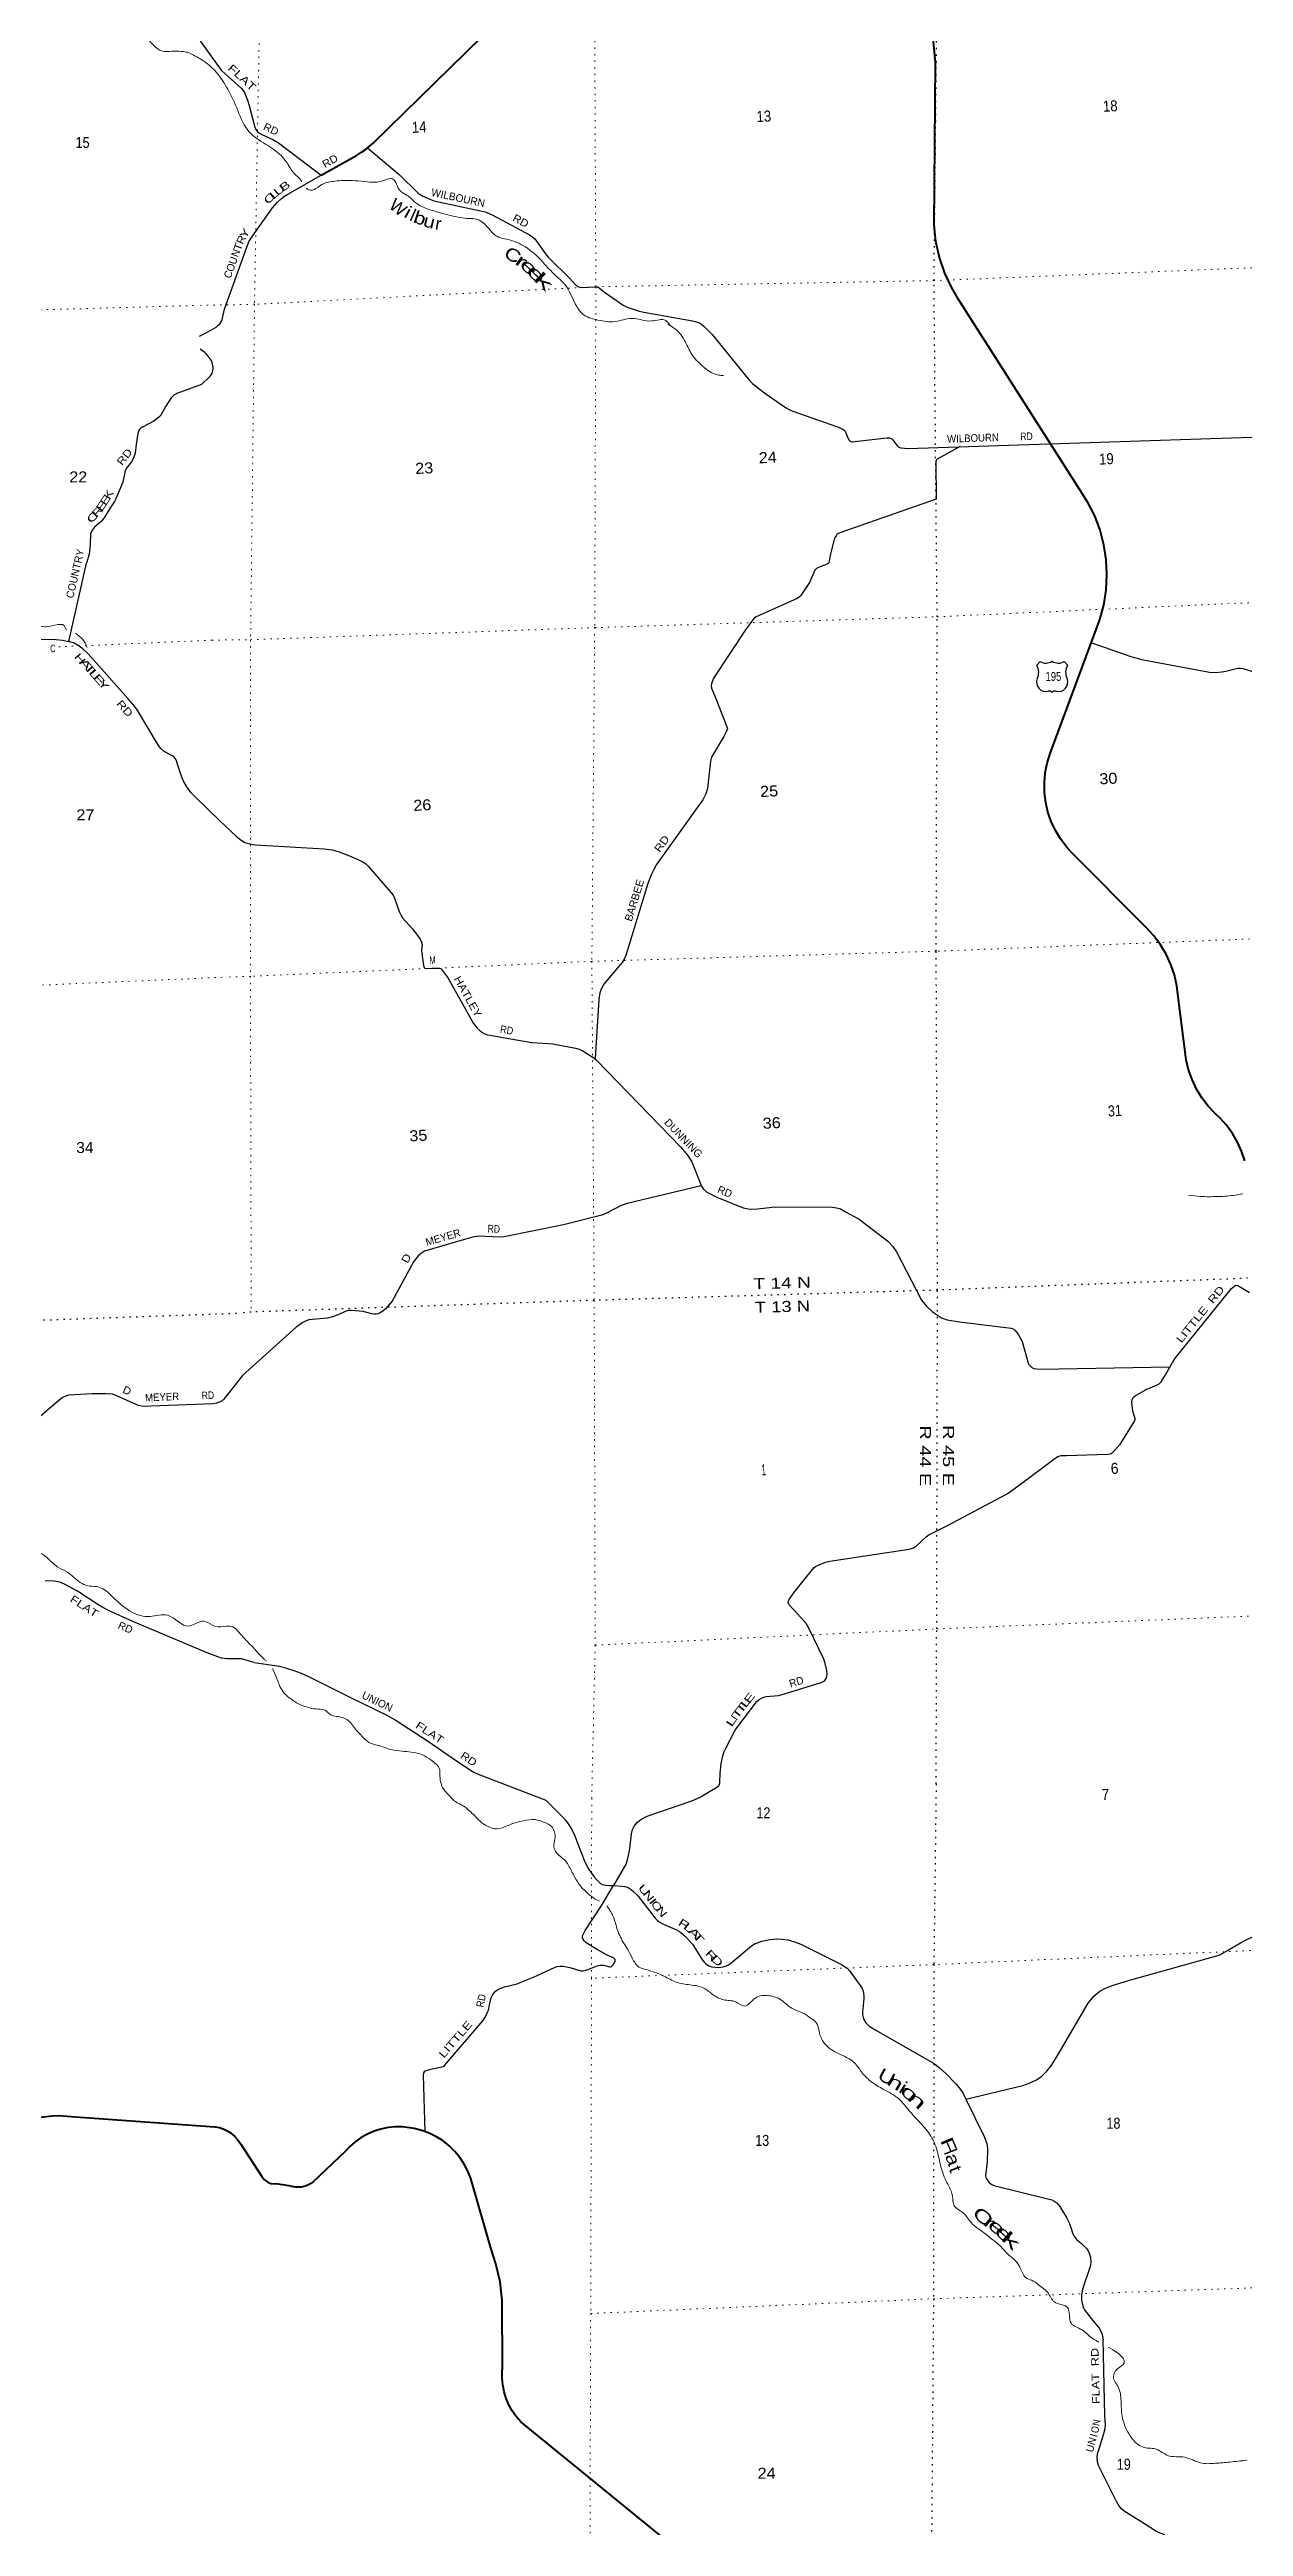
# Model space of a CAD drawing. Header units: feet. Extents: x 751810 to 1010326, y -353855 to -161247.
# Drawn here: x 941982 to 960942, y -312459 to -273133 of the extents above; entities that cross this region are included whole.
import ezdxf
from ezdxf.enums import TextEntityAlignment as Align

# ---------------------------------------------------------------- set-up
doc = ezdxf.new("R2010")
doc.units = ezdxf.units.FT
doc.header["$LTSCALE"] = 70
doc.linetypes.add('DOTTED', pattern=[1.5, 0.3, -1.2])
for name, color, linetype, lineweight in [('16', 7, 'Continuous', 25), ('20', 7, 'Continuous', 70), ('26', 7, 'Continuous', 40), ('29', 7, 'Continuous', 25), ('39', 7, 'Continuous', 13), ('6', 7, 'DOTTED', 25), ('7', 7, 'DOTTED', 13)]:
    doc.layers.add(name, color=color, linetype=linetype, lineweight=lineweight)
doc.layers.add('30', color=7, linetype='Continuous')
doc.layers.add('41', color=7, linetype='Continuous')

msp = doc.modelspace()

# ---------------------------------------------------------------- linework, layer by layer
at = {"layer": '16'}
for p, q in [((957660.99, -282909.17), (957712.3, -282850.41)), ((957904.06, -282844.44), (957903.78, -282844.64)), ((958096.15, -282850.32), (958147.54, -282909.17))]:
    msp.add_line(p, q, dxfattribs=at)
for centre, radius, start, end in [((957807.2, -283174.7), 151.42, 159.09177, 283.81923), ((957468.01, -283019.8), 222.05, 332.97043, 29.75871), ((957803.38, -282692.75), 182.07, 239.97227, 303.45418), ((958005.16, -282693.25), 181.52, 236.33975, 300.08743), ((958005.15, -282692.75), 182.07, 236.54582, 236.59441), ((958001.32, -283174.7), 151.42, 256.18077, 20.90823), ((958340.51, -283019.8), 222.05, 150.24129, 207.02957)]:
    msp.add_arc(centre, radius, start, end, dxfattribs=at)
for centre, major_axis, start_param, end_param in [((957862.54, -283373.52), (-19.56, 51.67), 4.95877769, 6.28318531), ((957945.99, -283373.52), (19.56, 51.67), 0, 1.32637542)]:
    msp.add_ellipse(centre, major_axis=major_axis, ratio=0.929097, start_param=start_param, end_param=end_param, dxfattribs=at)
at = {"layer": '20'}
msp.add_lwpolyline([(960961.7, -290778.42), (960912.85, -290626.09), (960848.35, -290479.7), (960768.89, -290340.86), (960675.36, -290211.08), (960568.78, -290091.79), (960497.97, -290028.63), (960384.14, -289908.9), (960283.46, -289777.92), (960197.02, -289637.13), (960125.77, -289488.08), (960070.49, -289332.4), (960031.78, -289171.8), (959901.07, -288131.41), (959883.65, -287996.07), (959845.12, -287824.55), (959788.87, -287658), (959715.52, -287498.24), (959625.87, -287347.02), (959520.91, -287206), (959401.78, -287076.73), (958212.17, -285880.5), (958130.83, -285790.99), (958036.25, -285665.3), (957955.33, -285530.41), (957888.95, -285387.8), (957837.85, -285239.04), (957802.57, -285085.75), (957783.51, -284929.61), (957780.88, -284772.33), (957794.7, -284615.64), (957824.82, -284461.25), (957870.92, -284310.86), (958633.99, -282256.74), (958659.23, -282184.28), (958722.54, -281952.12), (958761.23, -281714.6), (958774.88, -281474.35), (958763.35, -281233.98), (958726.75, -280996.13), (958665.49, -280763.42), (958580.24, -280538.38), (958471.94, -280323.48), (958341.76, -280121.09), (956418.74, -277102.54), (956310.44, -276917.3), (956201.01, -276680.92), (956116.88, -276434.39), (956058.98, -276180.42), (956027.95, -275921.8), (956049.67, -273336.08), (955860.5, -271336.32)], dxfattribs=at)
at = {"layer": '26'}
for points in [[(946297.94, -275129.19), (946857.19, -274813.12), (946937.23, -274764.13), (946992.98, -274724.29), (947092.22, -274646), (947122.4, -274620.69), (950069.18, -271728.99)], [(938783.41, -306040.19), (940928.18, -306046.87), (941237.72, -306030.7), (941379.17, -306016.14), (942022.72, -305939.02), (942131.67, -305935.21), (942396.34, -305957.13), (944609.28, -306114.78), (944681.7, -306127.43), (944736.94, -306147.53), (944802.23, -306180.2), (944854.97, -306210.35), (944920.25, -306263.12), (944962.94, -306308.34), (945021.74, -306389.21), (945352.22, -306903.11), (945394.85, -306954.09), (945446.93, -306995.07), (945497.81, -307011.89), (945574.66, -307021.47)], [(952439.16, -313220.79), (949464.55, -310797.04), (949392.35, -310713.99), (949329.23, -310623.86), (949275.87, -310527.62), (949232.86, -310426.33), (949200.68, -310321.1), (949179.67, -310213.08), (949170.07, -310103.46), (949171.98, -309993.44), (949175.33, -309955.45), (949170.56, -308870.14), (949135.92, -308576.38), (949070.77, -308287.86), (948994.81, -308056.74), (948671.36, -306932.4), (948625.3, -306816.03), (948567.33, -306705.12), (948498.09, -306600.87), (948418.33, -306504.43), (948328.92, -306416.86), (948230.85, -306339.11), (948125.19, -306272.04), (948013.1, -306216.39), (947895.8, -306172.75), (947774.59, -306141.61), (947700.74, -306129.11), (947586.57, -306116.1), (947471.67, -306115.1), (947357.29, -306126.12), (947244.69, -306149.03), (947135.1, -306183.59), (947029.73, -306229.41), (946929.72, -306286), (946836.17, -306352.73), (946750.11, -306428.87), (946689.64, -306493.29), (946165.36, -306993.23), (946132.3, -307016.25), (946097.01, -307035.7), (946059.88, -307051.35), (946021.32, -307063.04), (945981.75, -307070.62), (945941.6, -307074.04), (945901.31, -307073.23), (945861.33, -307068.22), (945822.1, -307059.06), (945818.26, -307057.93), (945574.66, -307021.47)]]:
    msp.add_lwpolyline(points, dxfattribs=at)
at = {"layer": '29'}
for p, q in [((942288.65, -282528.92), (942570.64, -281285.12)), ((947945.82, -306193.02), (947919.87, -305295.64)), ((956534.35, -305674.32), (957438.32, -305458.94)), ((958742.77, -310701.03), (958713.62, -309495.76))]:
    msp.add_line(p, q, dxfattribs=at)
for points in [[(944159.17, -272739.53), (944183.57, -272752.17), (944197.51, -272765.12), (944234.33, -272804.97), (944665.6, -273400.26), (944715.15, -273463.13), (945031.73, -273754.01), (945053.63, -273779.91), (945075.91, -273814.98), (945127.3, -273935.31), (945151.53, -274019.45), (945241.61, -274363.27), (945256.72, -274401.52), (945286.59, -274437.38), (945316.46, -274459.29), (945353.31, -274480.02), (945529.5, -274562.9), (945581.21, -274593.29), (945617.11, -274614.7), (946297.94, -275129.19)], [(947033.93, -274691.99), (947534.55, -275116.77), (947837.19, -275411.64), (947900.91, -275455.47), (947981.91, -275494.19), (948084.09, -275535.16), (948900.43, -275710.49), (949011.05, -275755.68), (949385.49, -275958.05), (949605.27, -276077.08), (949659.04, -276112.94), (949688.76, -276139.78), (949858.12, -276375.83), (949897.97, -276427.73), (950242.42, -276770.41), (950330.04, -276862.06), (950375.83, -276895.93), (950415.65, -276909.88), (950666.53, -276897.92), (950688.43, -276901.91), (950718.3, -276921.83), (950809.56, -276997.06), (951090.63, -277190.8), (951156.9, -277220.71), (951343.5, -277284.44), (951419.54, -277304.34), (952194.03, -277437.82), (952255.43, -277453.79), (952303.22, -277471.72), (952337.07, -277493.64), (952378.88, -277531.49), (952503.14, -277659.28), (953096.5, -278389.42), (953143.46, -278436), (953201.21, -278483.82), (953358.94, -278599.08), (953669.11, -278814.55), (953726.86, -278850.41), (953785, -278877.03), (954496.58, -279125.5), (954579.04, -279161.21), (954599.94, -279175.16), (954616.09, -279193.88), (954660.91, -279295.78), (954678.59, -279334.54), (954688.55, -279345.5), (954701.7, -279353.87), (954716.42, -279359.45), (954732.35, -279360.44), (954811.8, -279348.67), (955280.92, -279298.53), (955313.75, -279297.69), (955331.67, -279301.67), (955353.57, -279310.64), (955366.28, -279322.5), (955445.5, -279430.79), (955456.11, -279441.14), (955470.05, -279448.11), (955500.83, -279456.18), (955559.65, -279462.05), (955613.57, -279464.86), (961228.2, -279281.92)], [(944363.25, -277682.37), (944553.57, -277584.34), (944627.56, -277539.43), (944661.41, -277511.54), (944685.3, -277485.64), (944705.21, -277455.75), (944721.14, -277419.89), (944760.95, -277252.49), (945118.21, -276255.45), (945154.9, -276174.96), (945181.08, -276130.86), (945523.54, -275644.73), (945595.22, -275561.06), (945666.9, -275497.3), (945714.69, -275463.43), (945764.26, -275430.81), (946297.94, -275129.19)], [(944395.05, -278452.49), (944518.08, -278336.54), (944533.02, -278319.6), (944552.93, -278289.72), (944568.85, -278256.85), (944577.81, -278226.97), (944578.81, -278198.08), (944578.81, -278178.15), (944570.85, -278130.34), (944562.88, -278101.45), (944546.95, -278066.58), (944534.01, -278044.67), (944502.56, -278000.83), (944471.29, -277964.98), (944446.4, -277941.07), (944371.92, -277892.29)], [(944395.05, -278452.49), (944004.41, -278593.36), (943988.09, -278602.16), (943962.98, -278615.98), (943937.86, -278637.34), (943914, -278663.72), (943828.61, -278794.38), (943756.41, -278926.93), (943738.2, -278950.16), (943719.99, -278970.9), (943687.34, -278997.28), (943637.74, -279030.57), (943456.91, -279126.05), (943431.17, -279143.02), (943411.08, -279166.89), (943397.26, -279192.01), (943386.59, -279226.56), (943356.45, -279402.44), (943341.38, -279543.15), (943333.85, -279573.3), (943303.71, -279643.66), (943281.11, -279678.84), (943198.23, -279784.37), (943180.65, -279819.55), (943155.53, -279950.21), (943145.49, -280000.46), (943034.98, -280266.8), (943013.63, -280310.77), (942939.55, -280417.56), (942850.38, -280567.06), (942808.95, -280618.57), (942698.44, -280714.06), (942662.02, -280758.03), (942641.93, -280793.2), (942633.15, -280824.61), (942628.12, -280990.45), (942613.05, -281146.23), (942570.64, -281285.12)], [(956445.06, -279437.77), (956079.56, -279636.16), (956063.63, -279652.1), (956054.71, -279678.09), (956059.65, -280271.73), (954545.68, -280799.5), (954519.51, -280811.66), (954501.59, -280823.62), (954486.65, -280834.58), (954471.72, -280851.51), (954449.82, -280892.36), (954435.47, -280932.73), (954384.71, -281137.16), (954355.3, -281282.58), (954349.26, -281290.83), (954331.34, -281302.78), (954229.68, -281342.52), (954162.09, -281374.51), (954146.16, -281386.46), (954137.89, -281396.86), (954048.74, -281595.1), (953911.9, -281803.6), (953891.3, -281822.79), (953853.46, -281850.68), (953204.35, -282141.57), (953176.48, -282157.51), (953149.15, -282185.66), (953032.22, -282347.2), (952525.99, -283115.24), (952495.51, -283201.51), (952491.52, -283233.39), (952493.22, -283274.81), (952576.21, -283464.93), (952738.03, -283885.38), (952746.39, -283918.76), (952734.45, -283954.62), (952689.06, -284041.72), (952495.51, -284369.04), (952476.35, -284431.83), (952451.27, -284671.06), (952431.79, -284863.15), (952402.01, -284951.43), (952356.13, -285046.44), (952247, -285200.8), (951623.4, -286074.51), (951580.62, -286150.42), (951543.75, -286225.93), (951484.65, -286374.99), (951133.58, -287516.99), (951112.12, -287562.79), (951073.84, -287626.57), (951006.46, -287707.8), (950783.13, -287973.24), (950752.4, -288027.85), (950723.4, -288108.72), (950706.92, -288216.03), (950644.29, -289152.43)], [(939451.56, -282553.18), (939814.01, -282466.64), (939871.77, -282459.1), (939937.07, -282454.08), (940135.48, -282461.62), (942086.9, -282501.82), (942186.11, -282509), (942288.65, -282528.92)], [(944680.77, -285372.16), (944283.19, -284989.41), (944230.46, -284934.14), (944162.64, -284838.65), (944102.37, -284738.15), (944062.18, -284627.58), (943991.86, -284411.49), (943962.98, -284367.52), (943931.58, -284346.16), (943785.91, -284265.76), (943747, -284231.84), (943710.57, -284180.32), (943386.59, -283632.56), (943338.87, -283562.2), (943223.34, -283436.57), (942595.46, -282727.99), (942511.33, -282646.33), (942434.73, -282592.31), (942373.19, -282558.39), (942288.65, -282528.92)], [(959298.58, -282811.63), (959159.88, -282774.14), (958524.38, -282551.81)], [(959298.58, -282811.63), (960402.35, -283017.22), (960497.85, -283021.09), (960597.49, -283015.22), (960661.44, -283001.37), (960852.36, -282955.45), (960892.18, -282953.45), (960930.29, -282958.67), (961121.68, -283019.66)], [(944680.77, -285372.16), (944952.55, -285629.04), (945023.78, -285687.1), (945083.52, -285720.97), (945155.2, -285744.88), (945251.42, -285758.97), (946343.61, -285821.45), (946469.33, -285840.5), (946582.82, -285868.4), (946774.6, -285945.14), (946945.2, -286023.8), (947004.93, -286059.66), (947044.38, -286096.44), (947409.13, -286519.89), (947437, -286557.75), (947461.01, -286604.87), (947532.57, -286818.74), (947558.46, -286872.54), (947587.74, -286916.95), (947744.43, -287095.6), (947867.08, -287257.06), (947888.48, -287304.84), (947898.94, -287342.73), (947890.98, -287434.38), (947894.67, -287482.58), (947922.84, -287675.46), (947932.79, -287706.33), (947941.75, -287716.3), (947956.69, -287722.27), (948054.25, -287717.29), (948170.73, -287719.29), (948191.64, -287723.27), (948200.98, -287730.17), (948295.13, -287857.76), (948324.05, -287899.59), (948716.34, -288596.02), (948774.04, -288670.64), (948819.84, -288710.49), (948861.65, -288742.36), (948893.51, -288758.3), (948935.32, -288774.24), (948971.76, -288784.01), (949639.14, -288900.54), (949900.56, -288914.21), (949974.68, -288921.68), (950335.35, -288989.71), (950390.82, -289005.36), (950438.61, -289027.27), (950627.76, -289142.83), (950669.02, -289178), (952006.65, -290561.15), (952115.14, -290688.9), (952183.84, -290792.84), (952334.08, -291179.82), (952366.02, -291226.84), (952417.79, -291274.65), (952576.84, -291354.4), (952999.2, -291521.7), (953103.23, -291545.6), (953226.19, -291541.63), (953412.85, -291516.99), (953493, -291509.75), (954413.65, -291511.77), (954480.6, -291521.71), (954540.33, -291541.63), (954623.69, -291585.87), (954841.86, -291705.6), (955295.17, -292052.28), (955376.61, -292135.35), (955431.28, -292219.89), (955831.76, -292987.14), (955910.23, -293083.71), (956004.83, -293173.01), (956145.64, -293268.38), (956236.78, -293302.87), (956431.48, -293332.91), (957252.62, -293434.18), (957296.05, -293450.3), (957315.97, -293470.22), (957363.22, -293526.98), (957426.89, -293646), (957531.01, -294004.18), (957553.11, -294034.12), (957580.79, -294057.97), (957614.63, -294071.92), (957713.92, -294084.54), (959774.1, -294049.99)], [(952331.92, -291174.26), (951157.44, -291455.91), (951062.38, -291487.88), (950825.23, -291609.09), (950755.23, -291639.21), (950141.53, -291791.39), (949202.16, -291985.89), (949123.55, -291989.46), (948801.8, -291972.63), (948696.41, -291989.87), (947934.15, -292211.62), (947888.01, -292240.91), (947840.22, -292280.76), (947759.36, -292379.89), (947421.11, -293005.97), (947318.35, -293126.84), (947276.74, -293161.39), (947222.98, -293195.26), (947201.07, -293205.22), (947171.21, -293211.2), (947135.37, -293211.2), (947099.53, -293207.21), (946963.33, -293171.6), (946776.96, -293153.42), (946729.18, -293153.42), (946694.18, -293164.3), (946550.63, -293227.09), (946474.31, -293255.03), (946396.24, -293272.38), (946098.72, -293302.42), (946058.17, -293316.79), (946004.41, -293342.7), (945899.42, -293417.85), (945044.68, -294185.91)], [(952411.71, -300822.6), (952576.91, -300722.99), (952609.77, -300695.1), (952617.8, -300684.24), (952624.7, -300669.2), (952627.69, -300648.28), (952629.35, -300499.66), (952646.82, -300351.05), (952674.69, -300221.54), (952695.77, -300156.46), (952716.51, -300111.96), (952871.82, -299815.09), (952896.94, -299776.9), (953216.73, -299359.73), (953250.14, -299326.96), (953285.98, -299307.03), (953325.8, -299293.09), (953361.64, -299282.88), (953558.77, -299265.19), (953601.2, -299257.57), (954238.13, -299061.48), (954257.66, -299051.02), (954277.58, -299038.07), (954293.51, -299025.12), (954305.46, -299010.18), (954319.39, -298984.28), (954327.36, -298956.38), (954329.35, -298922.51), (954323.65, -298871.41), (954301.47, -298757.14), (954279.06, -298687.48), (954041.68, -298194.59), (953995.83, -298121.56), (953915.94, -298034.49), (953725.85, -297827.42), (953717.06, -297806.77), (953711.09, -297786.84), (953715.07, -297762.94), (953727.8, -297739.31), (953812.55, -297619.29), (954117.28, -297238.93), (954147, -297215.43), (954204.89, -297189.12), (954302.46, -297151.27), (954373.79, -297130.71), (955634.55, -296942.06), (955668.4, -296934.09), (955700.23, -296922.09), (955750.03, -296890.26), (955901.36, -296746.81), (955943.52, -296716.57), (956239.52, -296566.58), (957177.47, -296068.23), (957277.26, -295999.65), (957800.6, -295616.74), (957954.25, -295497.57), (957992.61, -295473.66), (958045.85, -295457.72), (958130.09, -295453.17), (958783.29, -295436.34), (958828.38, -295429.82), (958850.28, -295417.87), (958889.09, -295381.34), (958986.48, -295274.73), (959001.61, -295252.5), (959206.7, -294919.77), (959220.64, -294885.9), (959220.57, -294869.6), (959196.87, -294790.71), (959178.82, -294710.57), (959170.86, -294618.92), (959174.37, -294563.73), (959194.75, -294529.26), (959219.84, -294505.57), (959397.85, -294407.15), (959563.33, -294341.33), (959602.94, -294318.07), (959632.81, -294286.19), (959689.19, -294199.37), (959815.37, -293977.37), (959863.78, -293905.63), (960754.23, -292802.85), (960803.61, -292761.99), (960827.51, -292752.03), (960850.29, -292754.31), (961038.34, -292866.99)], [(945044.68, -294185.91), (944771.03, -294537.02), (944743.93, -294566.22), (944723.09, -294584.99), (944683.48, -294607.93), (944635.53, -294624.62), (944583.42, -294632.96), (943591.13, -294674.67), (943501.49, -294675.71), (943449.38, -294674.67), (943395.18, -294661.11), (943320.13, -294628.79), (943053.3, -294507.82), (942980.33, -294483.84), (942874.02, -294474.45), (942661.38, -294474.45), (942286.15, -294499.48), (942238.2, -294513.04), (942186.09, -294537.02), (942090.19, -294612.11), (941582.65, -295046.71)], [(945232.71, -298739.92), (945083.74, -298697.82), (945035.79, -298686.35), (944969.08, -298683.22), (944798.14, -298686.35), (944712.67, -298672.79), (944652.22, -298652.98), (944485.45, -298590.41), (943305.54, -298089.86), (942930.31, -297923.01), (942826.08, -297868.79), (942751.03, -297822.9), (942425.83, -297610.17), (942217.36, -297497.55), (942146.49, -297468.35), (942054.76, -297451.66), (941914.22, -297443.49)], [(945232.71, -298739.92), (945632.08, -298802.41), (945744.37, -298830.85), (945859.86, -298866.71), (945979.33, -298910.54), (946094.82, -298961.68), (946750.13, -299294.83), (947325.37, -299572.03), (947468.68, -299650.99), (947983.67, -299986.76), (948389.72, -300265.65), (948667.42, -300452.67), (948719.19, -300484.55), (948790.48, -300516.79), (949865.61, -300928.38)], [(950943.47, -302283.39), (951118.53, -301982.11), (951137.29, -301941.45), (951160.21, -301872.64), (951183.14, -301778.82), (951197.73, -301694.38), (951222.73, -301460.86), (951241.49, -301395.18), (951268.58, -301339.92), (951314.43, -301282.59), (951351.94, -301248.18), (951399.88, -301217.95), (951472.82, -301181.46), (952181.38, -300939.6), (952314.76, -300881.22), (952411.71, -300822.6)], [(949865.61, -300928.38), (950130.7, -301190.85), (950180.72, -301250.27), (950228.65, -301319.07), (950274.5, -301392.05), (950322.43, -301495.26), (950368.28, -301607.85), (950484.99, -301908.09), (950539.17, -302016.51), (950626.7, -302137.44), (950668.38, -302187.48), (950714.23, -302237.52), (950734.05, -302252.07), (950764.24, -302266.71), (950815.33, -302277.09), (950872.61, -302283.39), (950943.47, -302283.39)], [(950490.31, -302999.13), (950741.49, -302611.59), (950938.61, -302284.39)], [(950943.47, -302283.39), (951065.42, -302291.68), (951119.6, -302298.99), (951171.7, -302316.7), (951219.63, -302344.86), (951261.31, -302381.34), (951328, -302453.28), (951598.92, -302803.57), (951630.19, -302833.79), (951665.62, -302860.9), (951732.3, -302895.31), (951936.54, -302987.05), (951977, -303007.32), (952009.49, -303030.82), (952074.09, -303087.13), (952190.79, -303216.4), (952353.35, -303466.6), (952384.61, -303504.13), (952411.71, -303529.15), (952453.39, -303556.25), (952499.23, -303575.03), (952599.27, -303583.36), (952682.62, -303575.03), (952713.89, -303565.64), (952751.4, -303547.91), (952803.5, -303516.64), (953128.61, -303241.42), (953189.05, -303204.93), (953209.89, -303195.54), (953295.33, -303166.36), (953418.3, -303141.33), (953524.58, -303128.83), (953614.19, -303134.04), (953707.97, -303145.51), (953812.18, -303177.82), (953912.21, -303216.4), (954558.26, -303537.5), (954647.87, -303596.92), (954691.64, -303641.75), (954879.2, -303908.63), (954897.96, -303945.12), (954908.38, -303988.91), (954912.55, -304043.12), (954912.55, -304083.77), (954891.71, -304292.27), (954893.79, -304331.9), (954902.12, -304371.52), (954910.46, -304398.62), (954927.14, -304437.19), (954950.06, -304467.43), (955000.08, -304517.46)], [(947919.87, -305295.64), (947925.81, -305255.56), (947942.48, -305229.5), (947963.33, -305218.03), (948038.34, -305200.31), (948213.4, -305162.78), (948234.25, -305155.48), (948253.01, -305140.88), (948288.43, -305104.4), (948863.62, -304433.02), (948905.31, -304369.42), (948938.64, -304295.41), (948951.16, -304262.05), (948967.82, -304178.65), (948994.92, -304068.14), (949022, -304011.85), (949063.69, -303961.8), (949097.03, -303936.79), (949138.72, -303915.93), (949205.4, -303890.92), (949407.56, -303842.96), (949455.48, -303824.2), (949668.05, -303736.63), (950009.83, -303578.17), (950043.19, -303568.78), (950089.04, -303562.52), (950139.04, -303565.66), (950189.07, -303575.03), (950243.24, -303582.34), (950422.46, -303636.55), (950433.95, -303639.15), (950453.74, -303637.59), (950497.49, -303628.21), (950529.82, -303618.3), (950572.54, -303601.62), (950676.71, -303557.32), (950697.58, -303551.58), (950726.76, -303546.36), (950765.31, -303546.36), (950785.08, -303548.98), (950876.78, -303574), (950892.44, -303574.51), (950907.03, -303569.3), (950916.41, -303559.92), (950926.8, -303548.98), (950933.08, -303540.11), (950958.09, -303501.54), (950964.31, -303486.43), (950966.42, -303472.35), (950962.26, -303459.84), (950953.92, -303445.24), (950939.3, -303432.22), (950839.27, -303386.35), (950668.38, -303294.6), (950505.82, -303190.35), (950479.8, -303168.46), (950455.33, -303141.87), (950445.92, -303113.72), (950443.33, -303097.57), (950444.37, -303084.01), (950459.98, -303048.57), (950490.31, -302999.13)], [(957438.32, -305458.94), (957555.13, -305418.18), (957655.17, -305367.1), (957740.61, -305307.67), (957821.9, -305229.49), (957890.67, -305145.04), (958001.13, -304966.77), (958476.29, -304149.44), (958563.81, -304038.92), (958659.69, -303961.78), (958751.38, -303913.82), (958872.26, -303865.87), (959114.01, -303790.81), (960497.82, -303402.99), (960564.51, -303384.22), (960689.55, -303315.42), (960893.79, -303190.32), (960952.15, -303163.2), (961018.83, -303127.77), (961193.77, -303055.89)], [(955000.08, -304517.46), (955104.28, -304580.02), (956021.26, -305105.45), (956110.88, -305173.2), (956217.16, -305268.08), (956375.55, -305430.71), (956433.91, -305500.55), (956483.92, -305572.49), (956534.35, -305674.32)], [(956534.35, -305674.32), (956825.7, -306269.92), (956867.38, -306381.46), (956879.89, -306465.91), (956871.55, -306670.25), (956846.54, -306887.09), (956850.7, -306918.36), (956859.04, -306942.34), (956896.56, -306991.35), (956934.07, -307023.66), (956979.92, -307045.56), (957880.24, -307266.57), (957915.67, -307279.07), (957949.01, -307297.84), (957978.19, -307318.69), (958001.12, -307345.8), (958028.21, -307381.24), (958130.33, -307554.31), (958180.34, -307650.21), (958197.02, -307696.09), (958230.36, -307812.85), (958251.2, -307850.39), (958288.72, -307900.42), (958367.91, -307967.15)], [(958367.91, -307967.15), (958420.01, -308011.96), (958453.36, -308050.54), (958476.28, -308082.85), (958492.95, -308118.3), (958511.71, -308188.15), (958517.96, -308262.17), (958511.71, -308305.96), (958507.54, -308329.94), (958386.67, -308692.74), (958367.91, -308787.61), (958370, -308863.71), (958380.42, -308915.83), (958392.92, -308956.5), (958403.34, -308986.72), (958420.01, -309022.18), (958545.06, -309184.81), (958649.26, -309309.92), (958676.35, -309356.81), (958690.94, -309394.34), (958705.53, -309438.13), (958713.62, -309495.76)], [(959692.45, -312593.76), (959593.34, -312557.38), (959555.82, -312536.54), (959455.79, -312469.81), (959047.31, -312215.44), (959005.63, -312177.9), (958970.2, -312136.21), (958926.44, -312065.31), (958638.83, -311489.83), (958622.16, -311434.58), (958617.99, -311364.73), (958626.33, -311305.3), (958655.51, -311210.43), (958726.36, -310985.25), (958745.12, -310902.89), (958751.37, -310843.46), (958742.77, -310701.03)]]:
    msp.add_lwpolyline(points, dxfattribs=at)
at = {"layer": '39'}
for points in [[(943047.5, -272451.11), (943286.89, -272678.38), (943377.28, -272748.51), (943529.12, -272937.75), (943688.65, -273112.73), (943778.42, -273158.74), (943920.59, -273160.24), (944070.62, -273163.9), (944177.56, -273175.44)], [(944177.1, -273175.21), (944261.96, -273218.9), (944441.97, -273324.88), (944626.91, -273491.02), (944814.99, -273763.69), (944972.07, -274102.28), (945146.83, -274431.96), (945418.13, -274638.18), (945660, -274817.65), (945782.27, -274976.77), (945877.31, -275113.06), (945961.42, -275189.49), (945987.09, -275232.49)], [(946058.53, -275332.59), (946102.43, -275361.79), (946211.95, -275340.36), (946319.05, -275268.72), (946513.85, -275223.01), (946790.71, -275211.56), (947163.87, -275237.7), (947251.62, -275223.37), (947426.65, -275184.66), (947556.89, -275383.65), (947662.57, -275448.96), (947796.85, -275565.23), (948102.96, -275701.31), (948430.7, -275786.02), (948574.65, -275811.23), (948782.77, -275833.32), (948950.01, -275966.09), (949001.15, -276026.01), (949064.33, -276085.34), (949264.37, -276148.08), (949531.2, -276261.92), (949820.69, -276511.54), (950015.68, -276719.46), (950158.95, -276855.41), (950355.22, -277214.24), (950474.42, -277351.37), (950689.18, -277427.48), (950965.78, -277452.28), (951226.66, -277401.34), (951544.25, -277442.26), (951767.05, -277435.45), (951837.46, -277515.01)], [(951804.34, -277495.7), (951964.51, -277611.04), (952103.54, -277825.71), (952213.34, -278017.64), (952308.63, -278117.68), (952609.05, -278302.36), (952683.64, -278306.78)], [(939450.54, -281800.84), (939602.43, -281880.36), (939684.15, -281926.58), (939902.22, -282029.7), (940314, -282150.09), (940532.13, -282255.23), (940968.2, -282302.61), (941432.59, -282276.89), (941732.15, -282261.34), (941928.34, -282296.64), (942228.63, -282309.22), (942237.25, -282331.13), (942256.91, -282338.29)], [(942392.85, -282398.67), (942459.76, -282450.23), (942542.72, -282544.67), (942579.1, -282628.22)], [(960932.27, -291302.27), (960685.24, -291336.19), (960534.82, -291343.5), (960257.38, -291342.91), (960071.51, -291323.76)], [(940563, -295323.93), (940581.94, -295353.33), (940692.94, -295597.89), (940731.76, -295854.32), (940721.37, -296154.21), (940691.48, -296400.3), (940771.71, -296466.66), (940912.96, -296557.63), (941080.17, -296639.91), (941205.89, -296674.97), (941439.16, -296665.1), (941597.92, -296888.36), (941840.55, -297006.95), (941976.03, -297108.13), (942126.27, -297235.07), (942265, -297306), (942363.69, -297385.97), (942588.68, -297523.11), (942725.85, -297533.75)], [(942725.85, -297533.75), (942827.53, -297573.43), (943010.58, -297723.68), (943287.99, -297941.96), (943577.66, -298011.11), (943857.01, -297992.04), (944195.65, -298164.54), (944395.02, -298089.16), (944469.67, -298095.33), (944616.5, -298168.07), (944797.57, -298163.53), (944890.48, -298175.27), (944991.44, -298265.25), (945123.99, -298408.72), (945223.7, -298509.52)], [(945223.19, -298508.9), (945268.37, -298563.74), (945391.01, -298688.62), (945423.4, -298718.66)], [(945521.49, -298836.48), (945563.59, -298931.85), (945627.51, -299089.78), (945693.5, -299207.35), (945842.69, -299341), (945968.82, -299413.38), (946097.59, -299457.44), (946217.28, -299479.8), (946352.81, -299497.36), (946461.37, -299580.66), (946566.92, -299601.69), (946701.72, -299645.46), (946841.95, -299801.69), (946947.95, -299915.3), (947088.05, -300027.26), (947185.77, -300052.7), (947402.34, -300124.7), (947584.49, -300150.06), (947725.85, -300163.32), (947904.86, -300206.95), (948035.38, -300287.16), (948177.72, -300445.3), (948182.38, -300541.7), (948205.22, -300681.49), (948249.51, -300765.9), (948321.77, -300846.93), (948408.56, -300937.32), (948445.92, -300961.67), (948491.41, -300985.39)], [(948675.3, -301117.58), (948637.81, -301088.67), (948608.69, -301057.93), (948555.3, -301020.72), (948491.41, -300985.39)], [(948675.3, -301117.58), (948675.79, -301118.19), (948740.42, -301184.36), (948848.53, -301287.26), (948969.45, -301355.46), (949084.93, -301383.58), (949263.7, -301328.9), (949506, -301253.83), (949694.17, -301237.08), (949828.05, -301274.61), (949953.06, -301344.68), (950008.26, -301540.08), (949993.03, -301675.55), (950094.71, -301822.98), (950202.82, -301925.88), (950224.25, -301963.38), (950271.62, -302052.32), (950321.06, -302143.2), (950408.48, -302285.09), (950537.66, -302415.43), (950638.82, -302492.4), (950714.1, -302529.44)], [(950831.82, -302604.67), (950929.7, -302764), (950993.06, -302963.14), (951093.4, -303185.13), (951161.61, -303295.48), (951236.93, -303435.79), (951340.39, -303577.12), (951454.29, -303617.38), (951606.66, -303666.34), (951739.19, -303722.05), (951933.32, -303815.84), (952153.81, -303860.37), (952372.57, -303913.01), (952512.63, -304010.75), (952688.43, -304097.14), (952878.4, -304130.67), (953017.3, -304196.22), (953213.03, -304054.34), (953380.85, -304030.25), (953579.63, -304085.62), (953767.55, -304229.98), (953945.07, -304308.26), (954078.67, -304394.14), (954150.96, -304449.97), (954207.3, -304621.16), (954335.64, -304840.14), (954589.96, -304988.19), (954764.54, -305096.78), (954886.78, -305257.57), (955034.37, -305397.33), (955225.5, -305519.43), (955469.94, -305671.85), (955629.07, -305853.49), (955750.3, -305986.13), (955917.74, -306175.52), (956055.04, -306420.37), (956129.96, -306717.77), (956217.26, -306968.42), (956320.32, -307210.45), (956350.01, -307366.48), (956492.72, -307482.24), (956622.91, -307640.74), (956767.63, -307756.43), (956941.15, -307891.24), (957088.16, -308014.9), (957194.77, -308131.95), (957291.99, -308211.06), (957393.23, -308346.42), (957483.31, -308506.35), (957581.31, -308551.2), (957750.24, -308670.06), (957833.2, -308743.64), (957939.03, -308894.95), (958146.92, -308980.2), (958204.14, -309231.91), (958376.57, -309336.55), (958540.06, -309471.72), (958646.84, -309531.09)], [(913998.28, -306541.04), (914458.93, -306909.28), (914775.23, -307101.08), (914928.59, -307196.98), (915110.34, -307354.51), (915380.81, -307593.38), (915666.42, -307751.15), (915833.1, -307826.23), (915909.51, -307894.22), (916078.78, -308040.9), (916318.41, -308165.56), (916780.74, -308491.98), (916981.79, -308690.83), (917114.28, -308760.99), (917286.65, -308940.65), (917619.98, -309203.63), (917809.84, -309312.19), (917943.99, -309315.8), (918023.04, -309345.42), (918088.24, -309492.36), (918189.18, -309688.49), (918300.7, -309731.14), (918446.9, -309792.79), (918501.46, -309921.94), (918631.32, -309974.06), (919045.35, -310353.27), (919292.16, -310597.81), (919722.3, -311093.48), (920851.22, -312568.19), (921358.3, -313276.74), (921448.97, -313465.15), (921591.22, -313641.77), (921742.26, -313783.85), (922002.44, -314127.83), (922714.21, -315081.46), (923293.94, -315868.72), (923954.81, -316339.95), (924694.34, -316776.85), (925597.43, -317143.87), (926284.48, -317359.96), (927060.87, -317417.5), (928651.99, -317283.24), (929696.76, -317244.88), (930386.88, -317312.01), (932706.47, -317844.27), (933942.94, -318266.23), (934991.02, -318736.79), (936320.03, -319767.07), (937054.44, -320354.87), (937805.71, -321498.07), (938850.48, -323066.04), (939324.84, -323529.62), (939769.47, -323942.04), (939817.97, -324069.39), (939955.17, -324159.54), (940054.7, -324202.59), (940346.15, -324468.97), (941063.11, -325059.75), (941145.57, -325242.38), (941335.77, -325473.84), (941683.23, -325740.38), (941836.42, -325773.59), (942054.38, -325941.66), (943336.28, -327424.72), (944074.33, -328115.2), (944841.13, -328719.37), (945550.42, -329381.09), (946087.19, -329948.09), (946544.01, -330504.32)], [(958791.73, -309612.5), (958933.64, -309695.37), (959048, -309860.47), (958937.14, -309961.08), (958877.15, -310080.01), (958957.7, -310254.37), (958998.87, -310506.66), (959004.85, -310617.21), (959055.47, -310853.05), (959120.47, -310985.67), (959363.27, -311204.61), (959567.21, -311235.63), (959737.28, -311330.28), (960013.48, -311360.75), (960257.62, -311448.74), (960498.86, -311456.28), (960727.07, -311436.09), (960997.18, -311408.37)]]:
    msp.add_spline(points, degree=3, dxfattribs=at)
at = {"layer": '6'}
for points in [[(956061.46, -300670.48), (956070.38, -298209.51), (956083.66, -292830.17), (956062.65, -287448.47), (956077.32, -282139.52), (956028.27, -276801.46), (956085.28, -271411.94), (956065.92, -266064.39), (956109.24, -262078.25)], [(976489.75, -291982.49), (972281.86, -292199.42), (966854.58, -292415.05), (961533.39, -292621.5), (956083.66, -292830.17), (950631.69, -292992.66), (945184.8, -293177.03), (945003.74, -293194.68)], [(913513.87, -294303.78), (917781.17, -294211.71), (923330.36, -293929.7), (928778.07, -293773.02), (934244.81, -293573.63), (939788.1, -293376.35), (945003.74, -293194.68)], [(956061.46, -300670.48), (956025.99, -303537.53), (956019.43, -308844.32), (955977.22, -314220.86), (955967.44, -319549.92), (956071.28, -324911.19)]]:
    msp.add_lwpolyline(points, dxfattribs=at)
at = {"layer": '7'}
msp.add_line((944562.57, -282509.78), (942116.71, -282616.87), dxfattribs=at)
for points in [[(950526.07, -255105.07), (950774.15, -260518.31), (950645.72, -266177.01), (950634.9, -271524.03), (950657.62, -276899.6), (950639.88, -282311.36), (950594.54, -287609.73), (950631.69, -292992.66), (950647.14, -298467.22), (950591.66, -300898.25)], [(945204.2, -255325.83), (945601.18, -260713.52), (945291.06, -266564.25), (945329.02, -271880.7), (945237.36, -277177.3), (945175.23, -282502.65), (945172.34, -287847.26), (945184.82, -293187.37)], [(975807.29, -276005.16), (972099.25, -276158.78), (966749.99, -276366.59), (961391.18, -276584.93), (956028.27, -276801.46), (950657.62, -276899.6), (945237.36, -277177.3), (944343.13, -277195.12)], [(937910.37, -277408.51), (939945.85, -277318.96), (944343.13, -277195.12)], [(944562.57, -282509.78), (945175.23, -282502.65), (950639.88, -282311.36), (956077.32, -282139.52), (961400.87, -281898.74), (966763.59, -281678.19), (972151.63, -281482.58), (974541.68, -281395.74)], [(976263.29, -286674.7), (972228.96, -286823.3), (966837.87, -287039.18), (961464.06, -287238.12), (956062.65, -287448.47), (950594.54, -287609.73), (945172.34, -287847.26), (944783.5, -287860.43)], [(939083.94, -288096.2), (939879.46, -288071.82), (944783.5, -287860.43)], [(950647.14, -298467.22), (956070.38, -298209.51), (961376.94, -297991.7), (966745.71, -297813.13), (972190.82, -297550.33), (976718.21, -297336.72)], [(950591.66, -300898.25), (950589.69, -303754.83), (950575.69, -309078), (950559.55, -314453.6), (950567.17, -319763.92), (950558.18, -325032.65)], [(976946.06, -302677.19), (972168.5, -302893.56), (966742.29, -303056.13), (961367.24, -303301.46), (956025.99, -303537.53), (950589.69, -303754.83)], [(950575.69, -309078), (956019.43, -308844.32), (961358.61, -308662.7), (966784.74, -308441.74), (972233.87, -308246.14), (977174.25, -308025.13)]]:
    msp.add_lwpolyline(points, dxfattribs=at)

# ---------------------------------------------------------------- texts
at = {"layer": '16', "width": 0.8}
msp.add_text('195', height=140, dxfattribs=at).set_placement((957923.86, -283156.21), align=Align.CENTER)
at = {"layer": '30'}
for s, rotation, width, p in [('FLAT', 317.423, 1.35, (944803.75, -273442.78)), ('RD', 334.808, 1.05, (945364.57, -274399)), ('RD', 29.474, 1.1, (946355.57, -275018.69)), ('RD', 331.611, 1.1, (949325.02, -275845.8)), ('RD', 1.866, 0.85, (957400.59, -279336.6)), ('WILBOURN', 1.866, 0.95, (956237.67, -279374.49)), ('RD', 54.483, 1.2, (951673.46, -285890.25)), ('BARBEE', 72.912, 1.05, (951225.81, -286985.68)), ('M', 2.508, 0.7, (948018.87, -287651.54)), ('HATLEY', 299.392, 1.15, (948397.23, -287886.62)), ('RD', 350.096, 0.9, (949129.97, -288740.58)), ('DUNNING', 314.042, 1.05, (951733.33, -290177.84)), ('RD', 357.006, 0.85, (948935.71, -291910.77)), ('D', 61.619, 1.2, (947666.44, -292413.97)), ('LITTLE  RD', 51.081, 1.3, (959956.63, -293679.22)), ('FLAT', 326.896, 1.25, (947782.38, -299770.36)), ('RD', 326.041, 1.15, (948495.71, -300249.69)), ('RD', 78.703, 0.9, (948872.64, -304224.69)), ('LITTLE', 49.412, 1.35, (948243.91, -305033.4)), ('FLAT  RD', 91.385, 1.25, (958660.98, -310514.64))]:
    msp.add_text(s, height=120, rotation=rotation, dxfattribs=dict(at, width=width)).set_placement(p)
for s, rotation, width, p in [('U', 38.326, 1.45, (945667.85, -275412.63)), ('B', 35.474, 1.5, (945753.23, -275348.19)), ('C', 49.413, 1.55, (945518.7, -275532.49)), ('L', 41.653, 1.95, (945594.89, -275467.66)), ('Y', 58.837, 1.4, (945135.84, -276082.52)), ('T', 70.286, 1.25, (945033.4, -276284.61)), ('R', 63.224, 1.15, (945078.84, -276178.25)), ('RD', 51.855, 1.2, (943220.74, -279636.85)), ('R', 47.69, 1.6, (942787, -280509.86)), ('E', 55.186, 1.5, (942853.26, -280415.19)), ('E', 56.751, 1.45, (942916.23, -280320.51)), ('K', 60.101, 1.3, (942971.78, -280228)), ('C', 44.33, 1.65, (942707.73, -280599.12)), ('C', 358.82, 0.65, (942035.4, -282700.8)), ('H', 310.854, 1.5, (942421.15, -282844.73)), ('A', 311.544, 1.75, (942509.24, -282931.05)), ('T', 311.544, 1.9, (942577.38, -283009.16)), ('L', 311.544, 1.95, (942651.64, -283092.96)), ('E', 311.544, 1.7, (942724.96, -283175.7)), ('Y', 311.544, 1.7, (942797.02, -283257.03)), ('RD', 311.544, 1.25, (943131.57, -283635.14)), ('D', 335.612, 1.1, (943188.72, -294479.24)), ('MEYER', 2.407, 0.95, (943772.43, -294586.33)), ('RD', 2.407, 0.85, (944499.57, -294559.52)), ('FLAT', 326.809, 1.25, (942501.43, -297899.25)), ('E', 52.527, 1.55, (953142.35, -299341.71)), ('L', 55.383, 1.7, (952854.84, -299714.34)), ('I', 54.527, 1.05, (952904.25, -299652.5)), ('T', 52.527, 1.75, (952951.8, -299585.79)), ('T', 52.527, 1.75, (953015.72, -299501.97)), ('L', 52.527, 1.8, (953082.44, -299412.32)), ('U', 312.831, 1.6, (951379.83, -302395.11)), ('N', 307.719, 1.45, (951448.63, -302484.43)), ('I', 307.719, 1.6, (951514.93, -302570.49)), ('O', 307.719, 1.4, (951577.5, -302645.11)), ('N', 307.719, 1.45, (951656.24, -302736.31)), ('F', 327.811, 1.5, (952016.08, -302940.62)), ('L', 321.922, 1.8, (952095.57, -303002.01)), ('A', 317.075, 1.8, (952177.1, -303080.75)), ('T', 312.075, 1.95, (952241.84, -303151.9)), ('R', 312.722, 1.6, (952448.88, -303435.96)), ('D', 316.24, 1.65, (952541.54, -303520.5)), ('O', 77.168, 0.85, (958644.85, -310934.25)), ('N', 79.955, 0.85, (958663.56, -310820.77))]:
    msp.add_text(s, height=120, rotation=rotation, dxfattribs=dict(at, width=width)).set_placement(p, align=Align.CENTER)
for s, rotation, p in [('WILBOURN', 347.878, (948035.25, -275453.67)), ('RD', 337.37, (952576.98, -291276.99)), ('MEYER', 16.22, (947973.97, -292128.66)), ('UNION', 334.271, (946929.06, -299302.84)), ('RD', 17.112, (953748.77, -299138.89))]:
    msp.add_text(s, height=120, rotation=rotation, dxfattribs=at).set_placement(p)
for s, rotation, p in [('U', 70.286, (944955.12, -276503.08)), ('N', 70.286, (944994.18, -276384.1)), ('C', 70.286, (944876.51, -276722.45)), ('O', 70.286, (944915.74, -276612.99)), ('COUNTRY', 77.226, (942446.03, -281466.67)), ('RD', 337.012, (943164.98, -298242.65)), ('N', 72.534, (958593.03, -311121.92)), ('I', 74.534, (958622.57, -311027.93)), ('U', 72.903, (958563.71, -311236.44))]:
    msp.add_text(s, height=120, rotation=rotation, dxfattribs=at).set_placement(p, align=Align.CENTER)
at = {"layer": '41'}
for s, rotation, p in [('W', 322.677, (947457.3, -275716.85)), ('l', 335.961, (947713.55, -275854.45)), ('r', 351.49, (948142.06, -275996.33)), ('l', 291.139, (956192.45, -306547.49))]:
    msp.add_text(s, height=200, rotation=rotation, dxfattribs=at).set_placement(p, align=Align.CENTER)
for s, rotation, width, p in [('i', 331.322, 1.25, (947628.25, -275803.12)), ('b', 341.737, 1.25, (947833.38, -275903.7)), ('u', 346.677, 1.2, (947991.33, -275959.75)), ('C', 330.718, 1.3, (949290.59, -276481.88)), ('r', 325.264, 1.8, (949421, -276571.2)), ('e', 319.117, 1.85, (949533.32, -276658.56)), ('e', 316.173, 2, (949643.84, -276766.91)), ('k', 315.746, 2.25, (949756.77, -276885.12)), ('U', 330.615, 1.35, (955225.76, -305407.51)), ('n', 328.836, 1.6, (955364.82, -305494.19)), ('i', 328.028, 1.35, (955487.28, -305575.29)), ('o', 320.43, 1.8, (955575.46, -305655.34)), ('n', 319.342, 1.95, (955694.59, -305764.45)), ('F', 292.668, 1.6, (956172.99, -306448.92)), ('a', 290.947, 1.3, (956233.78, -306665.17)), ('t', 291.532, 1.15, (956277.3, -306819.69)), ('C', 318.325, 1.65, (956736.99, -307613.5)), ('r', 321.654, 1.95, (956856.85, -307708.53)), ('e', 321.786, 1.75, (956964.37, -307783.91)), ('e', 319.114, 1.85, (957076.07, -307885.32)), ('k', 317.641, 2.15, (957180.16, -307992.38))]:
    msp.add_text(s, height=200, rotation=rotation, dxfattribs=dict(at, width=width)).set_placement(p, align=Align.CENTER)
at = {"layer": '6'}
for s, rotation, width, p in [('T 14 N', 1.707, 1.3, (953162.29, -292817.19)), ('T 13 N', 1.707, 1.25, (953184.8, -293191.69)), ('R 44 E', 269.859, 1.35, (955805.08, -294977.82)), ('R 45 E', 269.859, 1.35, (956171.81, -294973.19))]:
    msp.add_text(s, height=175, rotation=rotation, dxfattribs=dict(at, width=width)).set_placement(p)
at = {"layer": '7'}
for s, rotation, width, p in [('13', 2.784, 0.9, (953211.84, -274285.08)), ('18', 2.784, 0.9, (958713.53, -274121.8)), ('14', 2.784, 0.9, (947739.39, -274457.16)), ('24', 2.784, 1.1, (953248.19, -279703.47)), ('19', 2.784, 0.9, (958653.27, -279724.61)), ('23', 2.784, 1.1, (947793.23, -279872.66)), ('30', 2.784, 1.1, (958658.1, -284800.55)), ('26', 2.784, 1.1, (947762.53, -285222.59)), ('25', 2.784, 1.1, (953270.86, -285001.89)), ('36', 2.784, 1.1, (953311.94, -290269.17)), ('31', 2.784, 0.85, (958793.98, -290074.87)), ('35', 2.784, 1.1, (947700.06, -290468.81)), ('1', 2.784, 0.5, (953294.15, -295772.7)), ('6', 2.784, 0.95, (958838.55, -295749.69)), ('7', 2.035, 0.9, (958695.23, -300926.53))]:
    msp.add_text(s, height=175, rotation=rotation, dxfattribs=dict(at, width=width)).set_placement(p)
for s, width, p in [('15', 0.85, (942396.26, -274696.31)), ('22', 1.1, (942294.63, -280005.9)), ('27', 1.1, (942408.57, -285371.23)), ('34', 1.05, (942406.23, -290652.56)), ('12', 0.85, (953207.94, -301216)), ('13', 0.85, (953189.16, -306417.55)), ('18', 0.85, (958766.9, -306144.39)), ('19', 0.85, (958931.34, -311558.89)), ('24', 1.1, (953226.05, -311701.81))]:
    msp.add_text(s, height=175, dxfattribs=dict(at, width=width)).set_placement(p)

doc.saveas('drawing.dxf')
